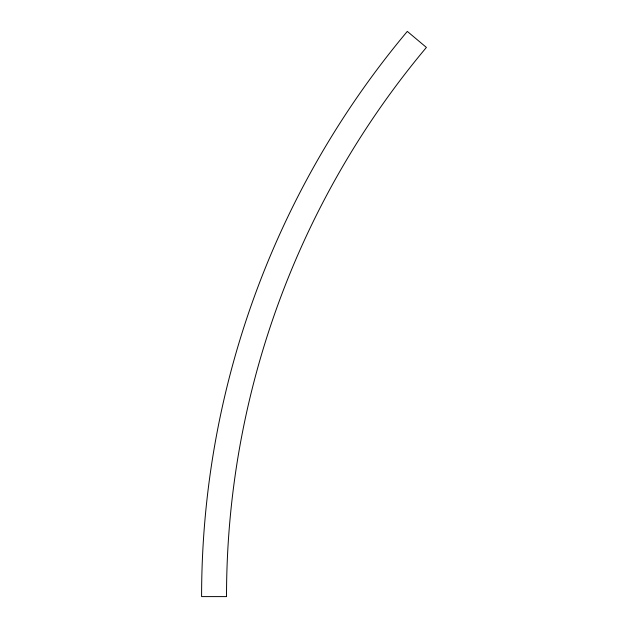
<?xml version="1.0" encoding="UTF-8"?>
<svg xmlns="http://www.w3.org/2000/svg" width="628" height="628" viewBox="0 0 628 628"><rect width="100%" height="100%" fill="white"/><g stroke="black" fill="none" stroke-linecap="round" stroke-linejoin="round"><path stroke-width="0.94" d="M226.52 596.6L201.596 596.6A879.294 879.294 0 0 1 407.313 31.4L426.404 47.422A854.378 854.378 0 0 0 226.52 596.6"/></g></svg>
